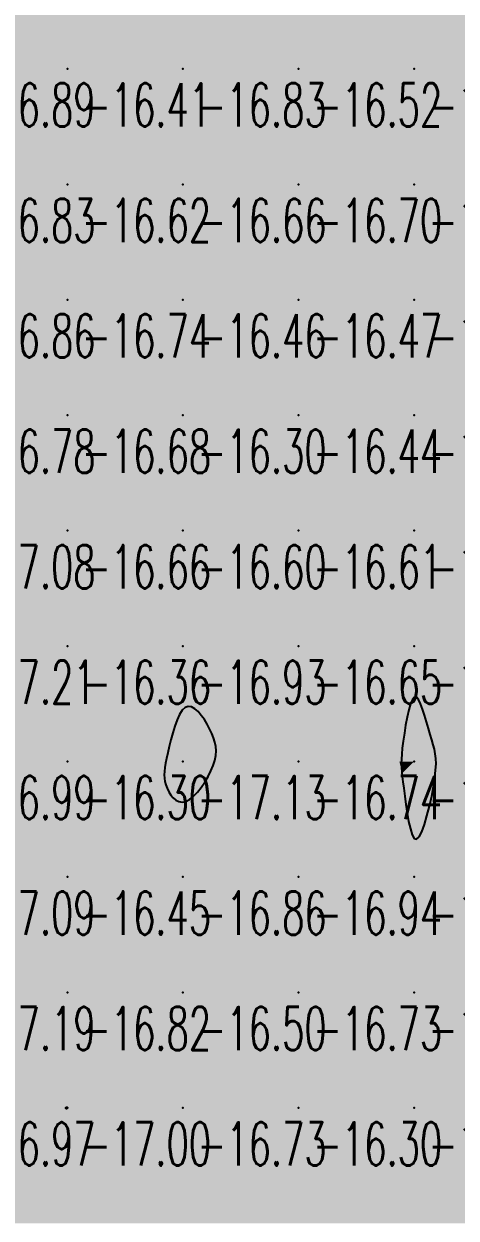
# Model space of a CAD drawing. Header units: millimetres. Extents: x 88261 to 90953, y 390274 to 392322.
# Drawn here: x 89416.5 to 89453.9, y 391637.7 to 391741.1 of the extents above; entities that cross this region are included whole.
import ezdxf
from ezdxf.enums import TextEntityAlignment as Align

# ---------------------------------------------------------------- set-up
doc = ezdxf.new("R2010")
doc.units = ezdxf.units.MM
doc.header["$LTSCALE"] = 25
for name, color, linetype in [('CN_03_00', 7, 'Continuous'), ('COTEAlt', 7, 'Continuous'), ('TN_COLORIAGE', 7, 'Continuous')]:
    doc.layers.add(name, color=color, linetype=linetype)
doc.styles.add('Simplex 1.0', font='Simplex.shx', dxfattribs={"width": 0.99, "height": 2.5})
doc.styles.get("Standard").update_dxf_attribs({"font": 'times.ttf'})

# ---------------------------------------------------------------- blocks, each defined once
blk = doc.blocks.new('COTE')
at = {"color": 0}
blk.add_point((0, 0), dxfattribs=at)
at = {"layer": 'COTEAlt'}
blk.add_attdef('ALT', text='', height=3.75, dxfattribs=at).set_placement((1.25, -1.25), align=Align.TOP_LEFT)

msp = doc.modelspace()

# ---------------------------------------------------------------- linework, layer by layer
at = {"layer": 'CN_03_00', "flags": 128}
for points, elevation in [([(89450.68, 391670.71), (89450.91, 391671.15), (89451.15, 391671.78), (89451.37, 391672.54), (89451.59, 391673.37), (89451.78, 391674.24), (89451.93, 391675.08), (89452.05, 391675.85), (89452.12, 391676.5), (89452.15, 391677.04), (89452.13, 391677.51), (89452.08, 391677.92), (89452.01, 391678.31), (89451.9, 391678.7), (89451.78, 391679.11), (89451.64, 391679.57), (89451.49, 391680.11), (89451.33, 391680.68), (89451.16, 391681.25), (89450.99, 391681.79), (89450.82, 391682.25), (89450.64, 391682.61), (89450.46, 391682.81), (89450.29, 391682.82), (89450.12, 391682.62), (89449.95, 391682.23), (89449.8, 391681.71), (89449.65, 391681.08), (89449.52, 391680.39), (89449.41, 391679.69), (89449.31, 391679.01), (89449.23, 391678.4), (89449.18, 391677.89), (89449.15, 391677.45), (89449.14, 391677.07), (89449.15, 391676.71), (89449.18, 391676.34), (89449.22, 391675.94), (89449.28, 391675.48), (89449.36, 391674.92), (89449.44, 391674.25), (89449.54, 391673.51), (89449.65, 391672.76), (89449.78, 391672.04), (89449.93, 391671.4), (89450.09, 391670.9), (89450.27, 391670.58), (89450.47, 391670.51), (89450.68, 391670.71)], -16), ([(89430.81, 391673.96), (89431.16, 391674.23), (89431.5, 391674.58), (89431.83, 391674.99), (89432.15, 391675.45), (89432.43, 391675.93), (89432.67, 391676.42), (89432.87, 391676.89), (89433.01, 391677.34), (89433.08, 391677.76), (89433.11, 391678.16), (89433.09, 391678.54), (89433.02, 391678.92), (89432.9, 391679.3), (89432.75, 391679.68), (89432.56, 391680.07), (89432.34, 391680.47), (89432.1, 391680.87), (89431.83, 391681.24), (89431.56, 391681.56), (89431.27, 391681.81), (89430.99, 391681.97), (89430.71, 391682.02), (89430.44, 391681.93), (89430.19, 391681.69), (89429.95, 391681.32), (89429.74, 391680.85), (89429.54, 391680.31), (89429.36, 391679.72), (89429.2, 391679.12), (89429.05, 391678.54), (89428.93, 391677.99), (89428.82, 391677.51), (89428.74, 391677.09), (89428.67, 391676.72), (89428.64, 391676.39), (89428.62, 391676.08), (89428.64, 391675.79), (89428.69, 391675.51), (89428.76, 391675.22), (89428.88, 391674.92), (89429.02, 391674.62), (89429.19, 391674.34), (89429.4, 391674.09), (89429.63, 391673.9), (89429.89, 391673.77), (89430.18, 391673.72), (89430.49, 391673.78), (89430.81, 391673.96)], -17), ([(89420.25, 391647.21), (89420.25, 391647.22), (89420.26, 391647.22), (89420.26, 391647.23), (89420.26, 391647.23), (89420.26, 391647.23), (89420.27, 391647.23), (89420.27, 391647.24), (89420.27, 391647.24), (89420.27, 391647.24), (89420.27, 391647.24), (89420.27, 391647.25), (89420.27, 391647.25), (89420.26, 391647.25), (89420.26, 391647.25), (89420.26, 391647.25), (89420.26, 391647.26), (89420.26, 391647.26), (89420.26, 391647.26), (89420.25, 391647.26), (89420.24, 391647.27), (89420.24, 391647.27), (89420.23, 391647.27), (89420.21, 391647.27), (89420.2, 391647.27), (89420.18, 391647.26), (89420.16, 391647.26), (89420.14, 391647.26), (89420.12, 391647.25), (89420.1, 391647.25), (89420.09, 391647.24), (89420.08, 391647.23), (89420.08, 391647.23), (89420.08, 391647.22), (89420.09, 391647.21), (89420.1, 391647.21), (89420.12, 391647.2), (89420.13, 391647.2), (89420.15, 391647.19), (89420.16, 391647.19), (89420.18, 391647.19), (89420.19, 391647.19), (89420.2, 391647.19), (89420.21, 391647.19), (89420.22, 391647.2), (89420.23, 391647.2), (89420.24, 391647.21), (89420.24, 391647.21), (89420.25, 391647.21)], -17)]:
    msp.add_lwpolyline(points, close=True, dxfattribs=dict(at, elevation=elevation))
at = {"layer": 'TN_COLORIAGE', "color": 183}
for points in [[(89410.25, 391737.24, -16.91), (89420.25, 391737.24, -16.91), (89420.25, 391747.24, -16.91)], [(89410.25, 391747.24, -16.91), (89410.25, 391737.24, -16.91), (89420.25, 391747.24, -16.91)], [(89420.25, 391747.24, -16.5), (89420.25, 391737.24, -16.5), (89430.25, 391747.24, -16.5)], [(89420.25, 391737.24, -16.5), (89430.25, 391737.24, -16.5), (89430.25, 391747.24, -16.5)], [(89430.25, 391737.24, -16.83), (89440.25, 391737.24, -16.83), (89440.25, 391747.24, -16.83)], [(89430.25, 391747.24, -16.83), (89430.25, 391737.24, -16.83), (89440.25, 391747.24, -16.83)], [(89440.25, 391737.24, -16.19), (89450.25, 391737.24, -16.19), (89450.25, 391747.24, -16.19)], [(89440.25, 391747.24, -16.19), (89440.25, 391737.24, -16.19), (89450.25, 391747.24, -16.19)], [(89460.25, 391747.24, -16), (89460.25, 391740.22, -16), (89450.25, 391737.24, -16), (89455.2, 391737.24, -16)], [(89450.25, 391747.24, -16.33), (89450.25, 391737.24, -16.33), (89460.25, 391747.24, -16.33)], [(89410.25, 391727.24, -16.41), (89420.25, 391727.24, -16.41), (89420.25, 391737.24, -16.41)], [(89410.25, 391737.24, -16.41), (89410.25, 391727.24, -16.41), (89420.25, 391737.24, -16.41)], [(89420.25, 391727.24, -16.83), (89430.25, 391727.24, -16.83), (89430.25, 391737.24, -16.83)], [(89420.25, 391737.24, -16.83), (89420.25, 391727.24, -16.83), (89430.25, 391737.24, -16.83)], [(89430.25, 391727.24, -16.52), (89440.25, 391727.24, -16.52), (89440.25, 391737.24, -16.52)], [(89430.25, 391737.24, -16.52), (89430.25, 391727.24, -16.52), (89440.25, 391737.24, -16.52)], [(89440.25, 391727.24, -16.14), (89450.25, 391727.24, -16.14), (89450.25, 391737.24, -16.14)], [(89440.25, 391737.24, -16.14), (89440.25, 391727.24, -16.14), (89450.25, 391737.24, -16.14)], [(89450.25, 391727.24, -16), (89456.82, 391733.81, -16), (89450.25, 391737.24, -16), (89455.2, 391737.24, -16)], [(89456.72, 391727.24, -16.27), (89456.82, 391733.81, -16.27), (89450.25, 391727.24, -16.27)], [(89410.25, 391717.24, -16.62), (89420.25, 391717.24, -16.62), (89420.25, 391727.24, -16.62)], [(89410.25, 391727.24, -16.62), (89410.25, 391717.24, -16.62), (89420.25, 391727.24, -16.62)], [(89420.25, 391717.24, -16.66), (89430.25, 391717.24, -16.66), (89430.25, 391727.24, -16.66)], [(89420.25, 391727.24, -16.66), (89420.25, 391717.24, -16.66), (89430.25, 391727.24, -16.66)], [(89430.25, 391727.24, -16.7), (89430.25, 391717.24, -16.7), (89440.25, 391727.24, -16.7)], [(89430.25, 391717.24, -16.7), (89440.25, 391717.24, -16.7), (89440.25, 391727.24, -16.7)], [(89440.25, 391727.24, -16.27), (89440.25, 391717.24, -16.27), (89450.25, 391727.24, -16.27)], [(89440.25, 391717.24, -16.27), (89450.25, 391717.24, -16.27), (89450.25, 391727.24, -16.27)], [(89450.25, 391727.24, -16), (89456.72, 391727.24, -16), (89450.25, 391717.24, -16), (89456.7, 391723.69, -16)], [(89450.25, 391717.24, -16), (89456.7, 391723.69, -16), (89460.25, 391717.24, -16), (89460.25, 391723.03, -16)], [(89410.25, 391707.24, -16.74), (89420.25, 391707.24, -16.74), (89420.25, 391717.24, -16.74)], [(89410.25, 391717.24, -16.74), (89410.25, 391707.24, -16.74), (89420.25, 391717.24, -16.74)], [(89420.25, 391717.24, -16.46), (89420.25, 391707.24, -16.46), (89430.25, 391717.24, -16.46)], [(89420.25, 391707.24, -16.46), (89430.25, 391707.24, -16.46), (89430.25, 391717.24, -16.46)], [(89430.25, 391707.24, -16.47), (89440.25, 391707.24, -16.47), (89440.25, 391717.24, -16.47)], [(89430.25, 391717.24, -16.47), (89430.25, 391707.24, -16.47), (89440.25, 391717.24, -16.47)], [(89440.25, 391717.24, -16.27), (89440.25, 391707.24, -16.27), (89450.25, 391717.24, -16.27)], [(89440.25, 391707.24, -16.27), (89450.25, 391707.24, -16.27), (89450.25, 391717.24, -16.27)], [(89450.25, 391717.24, -16.2), (89450.25, 391707.24, -16.2), (89460.25, 391717.24, -16.2)], [(89450.25, 391707.24, -16.2), (89460.25, 391707.24, -16.2), (89460.25, 391717.24, -16.2)], [(89410.25, 391699.94, -16.68), (89412.28, 391699.27, -16.68), (89410.25, 391707.24, -16.68), (89420.25, 391707.24, -16.68)], [(89412.28, 391699.27, -16.66), (89412.19, 391697.24, -16.66), (89420.25, 391707.24, -16.66), (89420.25, 391697.24, -16.66)], [(89420.25, 391697.24, -16.3), (89430.25, 391697.24, -16.3), (89430.25, 391707.24, -16.3)], [(89420.25, 391707.24, -16.3), (89420.25, 391697.24, -16.3), (89430.25, 391707.24, -16.3)], [(89430.25, 391697.24, -16.44), (89440.25, 391697.24, -16.44), (89440.25, 391707.24, -16.44)], [(89430.25, 391707.24, -16.44), (89430.25, 391697.24, -16.44), (89440.25, 391707.24, -16.44)], [(89440.25, 391707.24, -16.45), (89440.25, 391697.24, -16.45), (89450.25, 391707.24, -16.45)], [(89440.25, 391697.24, -16.45), (89450.25, 391697.24, -16.45), (89450.25, 391707.24, -16.45)], [(89450.25, 391707.24, -16.41), (89450.25, 391697.24, -16.41), (89460.25, 391707.24, -16.41)], [(89450.25, 391697.24, -16.41), (89460.25, 391697.24, -16.41), (89460.25, 391707.24, -16.41)], [(89412.19, 391697.24, -16.66), (89414.02, 391691.01, -16.66), (89420.25, 391697.24, -16.66)], [(89414.02, 391691.01, -16.36), (89412.69, 391687.24, -16.36), (89420.25, 391697.24, -16.36), (89420.25, 391687.24, -16.36)], [(89420.25, 391687.24, -16.6), (89430.25, 391687.24, -16.6), (89430.25, 391697.24, -16.6)], [(89420.25, 391697.24, -16.6), (89420.25, 391687.24, -16.6), (89430.25, 391697.24, -16.6)], [(89430.25, 391697.24, -16.61), (89430.25, 391687.24, -16.61), (89440.25, 391697.24, -16.61)], [(89430.25, 391687.24, -16.61), (89440.25, 391687.24, -16.61), (89440.25, 391697.24, -16.61)], [(89440.25, 391697.24, -16.46), (89440.25, 391687.24, -16.46), (89450.25, 391697.24, -16.46)], [(89440.25, 391687.24, -16.46), (89450.25, 391687.24, -16.46), (89450.25, 391697.24, -16.46)], [(89450.25, 391697.24, -16.77), (89450.25, 391687.24, -16.77), (89460.25, 391697.24, -16.77)], [(89450.25, 391687.24, -16.77), (89460.25, 391687.24, -16.77), (89460.25, 391697.24, -16.77)], [(89410.25, 391677.88, -16.36), (89412.69, 391687.24, -16.36), (89410.25, 391677.24, -16.36), (89420.25, 391687.24, -16.36)], [(89410.25, 391677.24, -16.36), (89420.25, 391677.24, -16.36), (89420.25, 391687.24, -16.36)], [(89420.25, 391687.24, -16.93), (89420.25, 391677.24, -16.93), (89430.25, 391687.24, -16.93)], [(89430.25, 391683.61, -16.3), (89428.73, 391677.24, -16.3), (89430.25, 391687.24, -16.3), (89420.25, 391677.24, -16.3)], [(89430.25, 391683.61, -16.65), (89432.9, 391679.89, -16.65), (89430.25, 391687.24, -16.65), (89440.25, 391687.24, -16.65)], [(89433.52, 391677.24, -16.65), (89432.9, 391679.89, -16.65), (89440.25, 391677.24, -16.65), (89440.25, 391687.24, -16.65)], [(89440.25, 391687.24, -16.03), (89440.25, 391677.24, -16.03), (89450.25, 391687.24, -16.03)], [(89440.25, 391677.24, -16), (89448.98, 391677.24, -16), (89450.25, 391687.24, -16), (89450.25, 391685.23, -16)], [(89460.25, 391687.24, -16), (89451.75, 391678.74, -16), (89450.25, 391687.24, -16), (89450.25, 391685.23, -16)], [(89460.25, 391687.24, -16), (89451.75, 391678.74, -16), (89460.25, 391677.24, -16), (89452.58, 391677.24, -16)], [(89410.25, 391675.9, -16.3), (89411.4, 391668.39, -16.3), (89410.25, 391677.24, -16.3), (89420.25, 391677.24, -16.3)], [(89411.66, 391667.24, -16.3), (89411.4, 391668.39, -16.3), (89420.25, 391667.24, -16.3), (89420.25, 391677.24, -16.3)], [(89428.4, 391675.39, -16.3), (89428.73, 391677.24, -16.3), (89420.25, 391667.24, -16.3), (89420.25, 391677.24, -16.3)], [(89430.25, 391672.52, -16.74), (89433.52, 391677.24, -16.74), (89430.25, 391667.24, -16.74), (89440.25, 391677.24, -16.74)], [(89430.25, 391667.24, -16.74), (89440.25, 391667.24, -16.74), (89440.25, 391677.24, -16.74)], [(89440.25, 391667.24, -16), (89449.23, 391676.22, -16), (89440.25, 391677.24, -16), (89448.98, 391677.24, -16)], [(89460.25, 391677.24, -16), (89452.58, 391677.24, -16), (89450.25, 391667.24, -16), (89450.25, 391667.4, -16)], [(89450.25, 391667.24, -16.35), (89460.25, 391667.24, -16.35), (89460.25, 391677.24, -16.35)], [(89430.25, 391672.52, -16.45), (89428.4, 391675.39, -16.45), (89430.25, 391667.24, -16.45), (89420.25, 391667.24, -16.45)], [(89440.25, 391667.24, -16), (89449.23, 391676.22, -16), (89450.25, 391667.24, -16), (89450.25, 391667.4, -16)], [(89411.66, 391667.24, -16.45), (89412.79, 391659.78, -16.45), (89420.25, 391667.24, -16.45)], [(89415.4, 391657.24, -16.45), (89412.79, 391659.78, -16.45), (89420.25, 391657.24, -16.45), (89420.25, 391667.24, -16.45)], [(89420.25, 391667.24, -16.86), (89420.25, 391657.24, -16.86), (89430.25, 391667.24, -16.86)], [(89420.25, 391657.24, -16.86), (89430.25, 391657.24, -16.86), (89430.25, 391667.24, -16.86)], [(89430.25, 391667.24, -16.94), (89430.25, 391657.24, -16.94), (89440.25, 391667.24, -16.94)], [(89430.25, 391657.24, -16.94), (89440.25, 391657.24, -16.94), (89440.25, 391667.24, -16.94)], [(89440.25, 391667.24, -16), (89440.25, 391657.24, -16), (89450.25, 391667.24, -16)], [(89440.25, 391657.24, -16), (89450.25, 391657.24, -16), (89450.25, 391667.24, -16)], [(89450.25, 391667.24, -16.11), (89450.25, 391657.24, -16.11), (89460.25, 391667.24, -16.11)], [(89450.25, 391657.24, -16.11), (89460.25, 391657.24, -16.11), (89460.25, 391667.24, -16.11)], [(89410.25, 391648.53, -16.82), (89415.4, 391657.24, -16.82), (89410.25, 391647.24, -16.82), (89420.25, 391657.24, -16.82)], [(89420.02, 391647.24, -16.82), (89420.25, 391647.28, -16.82), (89410.25, 391647.24, -16.82), (89420.25, 391657.24, -16.82)], [(89420.25, 391647.28, -16.5), (89420.26, 391647.25, -16.5), (89420.25, 391657.24, -16.5), (89430.25, 391657.24, -16.5)], [(89420.27, 391647.24, -16.5), (89420.26, 391647.25, -16.5), (89430.25, 391647.24, -16.5), (89430.25, 391657.24, -16.5)], [(89430.25, 391657.24, -16.73), (89430.25, 391647.24, -16.73), (89440.25, 391657.24, -16.73)], [(89430.25, 391647.24, -16.73), (89440.25, 391647.24, -16.73), (89440.25, 391657.24, -16.73)], [(89440.25, 391657.24, -16.02), (89440.25, 391647.24, -16.02), (89450.25, 391657.24, -16.02)], [(89440.25, 391647.24, -16.02), (89450.25, 391647.24, -16.02), (89450.25, 391657.24, -16.02)], [(89450.25, 391657.24, -16.1), (89450.25, 391647.24, -16.1), (89460.25, 391657.24, -16.1)], [(89450.25, 391647.24, -16.1), (89460.25, 391647.24, -16.1), (89460.25, 391657.24, -16.1)], [(89420.02, 391647.24, -16.9), (89420.18, 391647.17, -16.9), (89410.25, 391647.24, -16.9), (89410.25, 391637.24, -16.9)], [(89420.18, 391647.17, -16.76), (89420.25, 391647.21, -16.76), (89410.25, 391637.24, -16.76), (89420.25, 391637.24, -16.76)], [(89420.25, 391647.21, -16.73), (89420.27, 391647.24, -16.73), (89420.25, 391637.24, -16.73), (89430.25, 391647.24, -16.73)], [(89420.25, 391637.24, -16.73), (89430.25, 391637.24, -16.73), (89430.25, 391647.24, -16.73)], [(89430.25, 391647.24, -16.3), (89430.25, 391637.24, -16.3), (89440.25, 391647.24, -16.3)], [(89430.25, 391637.24, -16.3), (89440.25, 391637.24, -16.3), (89440.25, 391647.24, -16.3)], [(89440.25, 391647.24, -16.03), (89440.25, 391637.24, -16.03), (89450.25, 391647.24, -16.03)], [(89440.25, 391637.24, -16.03), (89450.25, 391637.24, -16.03), (89450.25, 391647.24, -16.03)], [(89450.25, 391647.24, -16.12), (89450.25, 391637.24, -16.12), (89460.25, 391647.24, -16.12)], [(89450.25, 391637.24, -16.12), (89460.25, 391637.24, -16.12), (89460.25, 391647.24, -16.12)]]:
    msp.add_solid(points, dxfattribs=at)
at = {"layer": 'TN_COLORIAGE', "color": 241}
for points in [[(89450.25, 391685.23, -15.89), (89448.98, 391677.24, -15.89), (89450.25, 391677.24, -15.89)], [(89450.25, 391685.23, -15.89), (89451.75, 391678.74, -15.89), (89450.25, 391677.24, -15.89)], [(89452.58, 391677.24, -15.89), (89451.75, 391678.74, -15.89), (89450.25, 391677.24, -15.89)], [(89448.98, 391677.24, -15.89), (89449.23, 391676.22, -15.89), (89450.25, 391677.24, -15.89)], [(89450.25, 391667.4, -15.89), (89449.23, 391676.22, -15.89), (89450.25, 391677.24, -15.89)], [(89450.25, 391667.4, -15.89), (89452.58, 391677.24, -15.89), (89450.25, 391677.24, -15.89)]]:
    msp.add_solid(points, dxfattribs=at)
at = {"layer": 'TN_COLORIAGE', "color": 193}
for points in [[(89428.73, 391677.24, -17.13), (89430.25, 391683.61, -17.13), (89430.25, 391677.24, -17.13)], [(89432.9, 391679.89, -17.13), (89430.25, 391683.61, -17.13), (89430.25, 391677.24, -17.13)], [(89432.9, 391679.89, -17.13), (89433.52, 391677.24, -17.13), (89430.25, 391677.24, -17.13)], [(89428.73, 391677.24, -17.13), (89428.4, 391675.39, -17.13), (89430.25, 391677.24, -17.13)], [(89428.4, 391675.39, -17.13), (89430.25, 391672.52, -17.13), (89430.25, 391677.24, -17.13)], [(89433.52, 391677.24, -17.13), (89430.25, 391672.52, -17.13), (89430.25, 391677.24, -17.13)], [(89420.25, 391647.28, -17), (89420.02, 391647.24, -17), (89420.25, 391647.24, -17)], [(89420.26, 391647.25, -17), (89420.25, 391647.28, -17), (89420.25, 391647.24, -17)], [(89420.18, 391647.17, -17), (89420.02, 391647.24, -17), (89420.25, 391647.24, -17)], [(89420.25, 391647.21, -17), (89420.18, 391647.17, -17), (89420.25, 391647.24, -17)], [(89420.26, 391647.25, -17), (89420.27, 391647.24, -17), (89420.25, 391647.24, -17)], [(89420.27, 391647.24, -17), (89420.25, 391647.21, -17), (89420.25, 391647.24, -17)]]:
    msp.add_solid(points, dxfattribs=at)

# ---------------------------------------------------------------- block references
at = {"layer": 'COTEAlt'}
ref = msp.add_blockref('COTE', (89410.25, 391737.24), dxfattribs=at)
ref.add_attrib('ALT', '-16.89', dxfattribs={"height": 3.75, "style": 'Simplex 1.0', "width": 0.6}).set_placement((89411.5, 391735.99), align=Align.TOP_LEFT)
ref = msp.add_blockref('COTE', (89420.25, 391737.24), dxfattribs=at)
ref.add_attrib('ALT', '-16.41', dxfattribs={"height": 3.75, "style": 'Simplex 1.0', "width": 0.6}).set_placement((89421.5, 391735.99), align=Align.TOP_LEFT)
ref = msp.add_blockref('COTE', (89430.25, 391737.24), dxfattribs=at)
ref.add_attrib('ALT', '-16.83', dxfattribs={"height": 3.75, "style": 'Simplex 1.0', "width": 0.6}).set_placement((89431.5, 391735.99), align=Align.TOP_LEFT)
ref = msp.add_blockref('COTE', (89440.25, 391737.24), dxfattribs=at)
ref.add_attrib('ALT', '-16.52', dxfattribs={"height": 3.75, "style": 'Simplex 1.0', "width": 0.6}).set_placement((89441.5, 391735.99), align=Align.TOP_LEFT)
ref = msp.add_blockref('COTE', (89450.25, 391737.24), dxfattribs=at)
ref.add_attrib('ALT', '-16.14', dxfattribs={"height": 3.75, "style": 'Simplex 1.0', "width": 0.6}).set_placement((89451.5, 391735.99), align=Align.TOP_LEFT)
ref = msp.add_blockref('COTE', (89410.25, 391727.24), dxfattribs=at)
ref.add_attrib('ALT', '-16.83', dxfattribs={"height": 3.75, "style": 'Simplex 1.0', "width": 0.6}).set_placement((89411.5, 391725.99), align=Align.TOP_LEFT)
ref = msp.add_blockref('COTE', (89420.25, 391727.24), dxfattribs=at)
ref.add_attrib('ALT', '-16.62', dxfattribs={"height": 3.75, "style": 'Simplex 1.0', "width": 0.6}).set_placement((89421.5, 391725.99), align=Align.TOP_LEFT)
ref = msp.add_blockref('COTE', (89430.25, 391727.24), dxfattribs=at)
ref.add_attrib('ALT', '-16.66', dxfattribs={"height": 3.75, "style": 'Simplex 1.0', "width": 0.6}).set_placement((89431.5, 391725.99), align=Align.TOP_LEFT)
ref = msp.add_blockref('COTE', (89440.25, 391727.24), dxfattribs=at)
ref.add_attrib('ALT', '-16.70', dxfattribs={"height": 3.75, "style": 'Simplex 1.0', "width": 0.6}).set_placement((89441.5, 391725.99), align=Align.TOP_LEFT)
ref = msp.add_blockref('COTE', (89450.25, 391727.24), dxfattribs=at)
ref.add_attrib('ALT', '-16.27', dxfattribs={"height": 3.75, "style": 'Simplex 1.0', "width": 0.6}).set_placement((89451.5, 391725.99), align=Align.TOP_LEFT)
ref = msp.add_blockref('COTE', (89410.25, 391717.24), dxfattribs=at)
ref.add_attrib('ALT', '-16.86', dxfattribs={"height": 3.75, "style": 'Simplex 1.0', "width": 0.6}).set_placement((89411.5, 391715.99), align=Align.TOP_LEFT)
ref = msp.add_blockref('COTE', (89420.25, 391717.24), dxfattribs=at)
ref.add_attrib('ALT', '-16.74', dxfattribs={"height": 3.75, "style": 'Simplex 1.0', "width": 0.6}).set_placement((89421.5, 391715.99), align=Align.TOP_LEFT)
ref = msp.add_blockref('COTE', (89430.25, 391717.24), dxfattribs=at)
ref.add_attrib('ALT', '-16.46', dxfattribs={"height": 3.75, "style": 'Simplex 1.0', "width": 0.6}).set_placement((89431.5, 391715.99), align=Align.TOP_LEFT)
ref = msp.add_blockref('COTE', (89440.25, 391717.24), dxfattribs=at)
ref.add_attrib('ALT', '-16.47', dxfattribs={"height": 3.75, "style": 'Simplex 1.0', "width": 0.6}).set_placement((89441.5, 391715.99), align=Align.TOP_LEFT)
ref = msp.add_blockref('COTE', (89450.25, 391717.24), dxfattribs=at)
ref.add_attrib('ALT', '-16.27', dxfattribs={"height": 3.75, "style": 'Simplex 1.0', "width": 0.6}).set_placement((89451.5, 391715.99), align=Align.TOP_LEFT)
ref = msp.add_blockref('COTE', (89410.25, 391707.24), dxfattribs=at)
ref.add_attrib('ALT', '-16.78', dxfattribs={"height": 3.75, "style": 'Simplex 1.0', "width": 0.6}).set_placement((89411.5, 391705.99), align=Align.TOP_LEFT)
ref = msp.add_blockref('COTE', (89420.25, 391707.24), dxfattribs=at)
ref.add_attrib('ALT', '-16.68', dxfattribs={"height": 3.75, "style": 'Simplex 1.0', "width": 0.6}).set_placement((89421.5, 391705.99), align=Align.TOP_LEFT)
ref = msp.add_blockref('COTE', (89430.25, 391707.24), dxfattribs=at)
ref.add_attrib('ALT', '-16.30', dxfattribs={"height": 3.75, "style": 'Simplex 1.0', "width": 0.6}).set_placement((89431.5, 391705.99), align=Align.TOP_LEFT)
ref = msp.add_blockref('COTE', (89440.25, 391707.24), dxfattribs=at)
ref.add_attrib('ALT', '-16.44', dxfattribs={"height": 3.75, "style": 'Simplex 1.0', "width": 0.6}).set_placement((89441.5, 391705.99), align=Align.TOP_LEFT)
ref = msp.add_blockref('COTE', (89450.25, 391707.24), dxfattribs=at)
ref.add_attrib('ALT', '-16.45', dxfattribs={"height": 3.75, "style": 'Simplex 1.0', "width": 0.6}).set_placement((89451.5, 391705.99), align=Align.TOP_LEFT)
ref = msp.add_blockref('COTE', (89410.25, 391697.24), dxfattribs=at)
ref.add_attrib('ALT', '-17.08', dxfattribs={"height": 3.75, "style": 'Simplex 1.0', "width": 0.6}).set_placement((89411.5, 391695.99), align=Align.TOP_LEFT)
ref = msp.add_blockref('COTE', (89420.25, 391697.24), dxfattribs=at)
ref.add_attrib('ALT', '-16.66', dxfattribs={"height": 3.75, "style": 'Simplex 1.0', "width": 0.6}).set_placement((89421.5, 391695.99), align=Align.TOP_LEFT)
ref = msp.add_blockref('COTE', (89430.25, 391697.24), dxfattribs=at)
ref.add_attrib('ALT', '-16.60', dxfattribs={"height": 3.75, "style": 'Simplex 1.0', "width": 0.6}).set_placement((89431.5, 391695.99), align=Align.TOP_LEFT)
ref = msp.add_blockref('COTE', (89440.25, 391697.24), dxfattribs=at)
ref.add_attrib('ALT', '-16.61', dxfattribs={"height": 3.75, "style": 'Simplex 1.0', "width": 0.6}).set_placement((89441.5, 391695.99), align=Align.TOP_LEFT)
ref = msp.add_blockref('COTE', (89450.25, 391697.24), dxfattribs=at)
ref.add_attrib('ALT', '-16.46', dxfattribs={"height": 3.75, "style": 'Simplex 1.0', "width": 0.6}).set_placement((89451.5, 391695.99), align=Align.TOP_LEFT)
ref = msp.add_blockref('COTE', (89410.25, 391687.24), dxfattribs=at)
ref.add_attrib('ALT', '-17.21', dxfattribs={"height": 3.75, "style": 'Simplex 1.0', "width": 0.6}).set_placement((89411.5, 391685.99), align=Align.TOP_LEFT)
ref = msp.add_blockref('COTE', (89420.25, 391687.24), dxfattribs=at)
ref.add_attrib('ALT', '-16.36', dxfattribs={"height": 3.75, "style": 'Simplex 1.0', "width": 0.6}).set_placement((89421.5, 391685.99), align=Align.TOP_LEFT)
ref = msp.add_blockref('COTE', (89430.25, 391687.24), dxfattribs=at)
ref.add_attrib('ALT', '-16.93', dxfattribs={"height": 3.75, "style": 'Simplex 1.0', "width": 0.6}).set_placement((89431.5, 391685.99), align=Align.TOP_LEFT)
ref = msp.add_blockref('COTE', (89440.25, 391687.24), dxfattribs=at)
ref.add_attrib('ALT', '-16.65', dxfattribs={"height": 3.75, "style": 'Simplex 1.0', "width": 0.6}).set_placement((89441.5, 391685.99), align=Align.TOP_LEFT)
ref = msp.add_blockref('COTE', (89450.25, 391687.24), dxfattribs=at)
ref.add_attrib('ALT', '-16.03', dxfattribs={"height": 3.75, "style": 'Simplex 1.0', "width": 0.6}).set_placement((89451.5, 391685.99), align=Align.TOP_LEFT)
ref = msp.add_blockref('COTE', (89410.25, 391677.24), dxfattribs=at)
ref.add_attrib('ALT', '-16.99', dxfattribs={"height": 3.75, "style": 'Simplex 1.0', "width": 0.6}).set_placement((89411.5, 391675.99), align=Align.TOP_LEFT)
ref = msp.add_blockref('COTE', (89420.25, 391677.24), dxfattribs=at)
ref.add_attrib('ALT', '-16.30', dxfattribs={"height": 3.75, "style": 'Simplex 1.0', "width": 0.6}).set_placement((89421.5, 391675.99), align=Align.TOP_LEFT)
ref = msp.add_blockref('COTE', (89430.25, 391677.24), dxfattribs=at)
ref.add_attrib('ALT', '-17.13', dxfattribs={"height": 3.75, "style": 'Simplex 1.0', "width": 0.6}).set_placement((89431.5, 391675.99), align=Align.TOP_LEFT)
ref = msp.add_blockref('COTE', (89440.25, 391677.24), dxfattribs=at)
ref.add_attrib('ALT', '-16.74', dxfattribs={"height": 3.75, "style": 'Simplex 1.0', "width": 0.6}).set_placement((89441.5, 391675.99), align=Align.TOP_LEFT)
ref = msp.add_blockref('COTE', (89450.25, 391677.24), dxfattribs=at)
ref.add_attrib('ALT', '-15.89', dxfattribs={"height": 3.75, "style": 'Simplex 1.0', "width": 0.6}).set_placement((89451.5, 391675.99), align=Align.TOP_LEFT)
ref = msp.add_blockref('COTE', (89410.25, 391667.24), dxfattribs=at)
ref.add_attrib('ALT', '-17.09', dxfattribs={"height": 3.75, "style": 'Simplex 1.0', "width": 0.6}).set_placement((89411.5, 391665.99), align=Align.TOP_LEFT)
ref = msp.add_blockref('COTE', (89420.25, 391667.24), dxfattribs=at)
ref.add_attrib('ALT', '-16.45', dxfattribs={"height": 3.75, "style": 'Simplex 1.0', "width": 0.6}).set_placement((89421.5, 391665.99), align=Align.TOP_LEFT)
ref = msp.add_blockref('COTE', (89430.25, 391667.24), dxfattribs=at)
ref.add_attrib('ALT', '-16.86', dxfattribs={"height": 3.75, "style": 'Simplex 1.0', "width": 0.6}).set_placement((89431.5, 391665.99), align=Align.TOP_LEFT)
ref = msp.add_blockref('COTE', (89440.25, 391667.24), dxfattribs=at)
ref.add_attrib('ALT', '-16.94', dxfattribs={"height": 3.75, "style": 'Simplex 1.0', "width": 0.6}).set_placement((89441.5, 391665.99), align=Align.TOP_LEFT)
ref = msp.add_blockref('COTE', (89450.25, 391667.24), dxfattribs=at)
ref.add_attrib('ALT', '-16.00', dxfattribs={"height": 3.75, "style": 'Simplex 1.0', "width": 0.6}).set_placement((89451.5, 391665.99), align=Align.TOP_LEFT)
ref = msp.add_blockref('COTE', (89410.25, 391657.24), dxfattribs=at)
ref.add_attrib('ALT', '-17.19', dxfattribs={"height": 3.75, "style": 'Simplex 1.0', "width": 0.6}).set_placement((89411.5, 391655.99), align=Align.TOP_LEFT)
ref = msp.add_blockref('COTE', (89420.25, 391657.24), dxfattribs=at)
ref.add_attrib('ALT', '-16.82', dxfattribs={"height": 3.75, "style": 'Simplex 1.0', "width": 0.6}).set_placement((89421.5, 391655.99), align=Align.TOP_LEFT)
ref = msp.add_blockref('COTE', (89430.25, 391657.24), dxfattribs=at)
ref.add_attrib('ALT', '-16.50', dxfattribs={"height": 3.75, "style": 'Simplex 1.0', "width": 0.6}).set_placement((89431.5, 391655.99), align=Align.TOP_LEFT)
ref = msp.add_blockref('COTE', (89440.25, 391657.24), dxfattribs=at)
ref.add_attrib('ALT', '-16.73', dxfattribs={"height": 3.75, "style": 'Simplex 1.0', "width": 0.6}).set_placement((89441.5, 391655.99), align=Align.TOP_LEFT)
ref = msp.add_blockref('COTE', (89450.25, 391657.24), dxfattribs=at)
ref.add_attrib('ALT', '-16.02', dxfattribs={"height": 3.75, "style": 'Simplex 1.0', "width": 0.6}).set_placement((89451.5, 391655.99), align=Align.TOP_LEFT)
ref = msp.add_blockref('COTE', (89410.25, 391647.24), dxfattribs=at)
ref.add_attrib('ALT', '-16.97', dxfattribs={"height": 3.75, "style": 'Simplex 1.0', "width": 0.6}).set_placement((89411.5, 391645.99), align=Align.TOP_LEFT)
ref = msp.add_blockref('COTE', (89420.25, 391647.24), dxfattribs=at)
ref.add_attrib('ALT', '-17.00', dxfattribs={"height": 3.75, "style": 'Simplex 1.0', "width": 0.6}).set_placement((89421.5, 391645.99), align=Align.TOP_LEFT)
ref = msp.add_blockref('COTE', (89430.25, 391647.24), dxfattribs=at)
ref.add_attrib('ALT', '-16.73', dxfattribs={"height": 3.75, "style": 'Simplex 1.0', "width": 0.6}).set_placement((89431.5, 391645.99), align=Align.TOP_LEFT)
ref = msp.add_blockref('COTE', (89440.25, 391647.24), dxfattribs=at)
ref.add_attrib('ALT', '-16.30', dxfattribs={"height": 3.75, "style": 'Simplex 1.0', "width": 0.6}).set_placement((89441.5, 391645.99), align=Align.TOP_LEFT)
ref = msp.add_blockref('COTE', (89450.25, 391647.24), dxfattribs=at)
ref.add_attrib('ALT', '-16.03', dxfattribs={"height": 3.75, "style": 'Simplex 1.0', "width": 0.6}).set_placement((89451.5, 391645.99), align=Align.TOP_LEFT)

doc.saveas('drawing.dxf')
